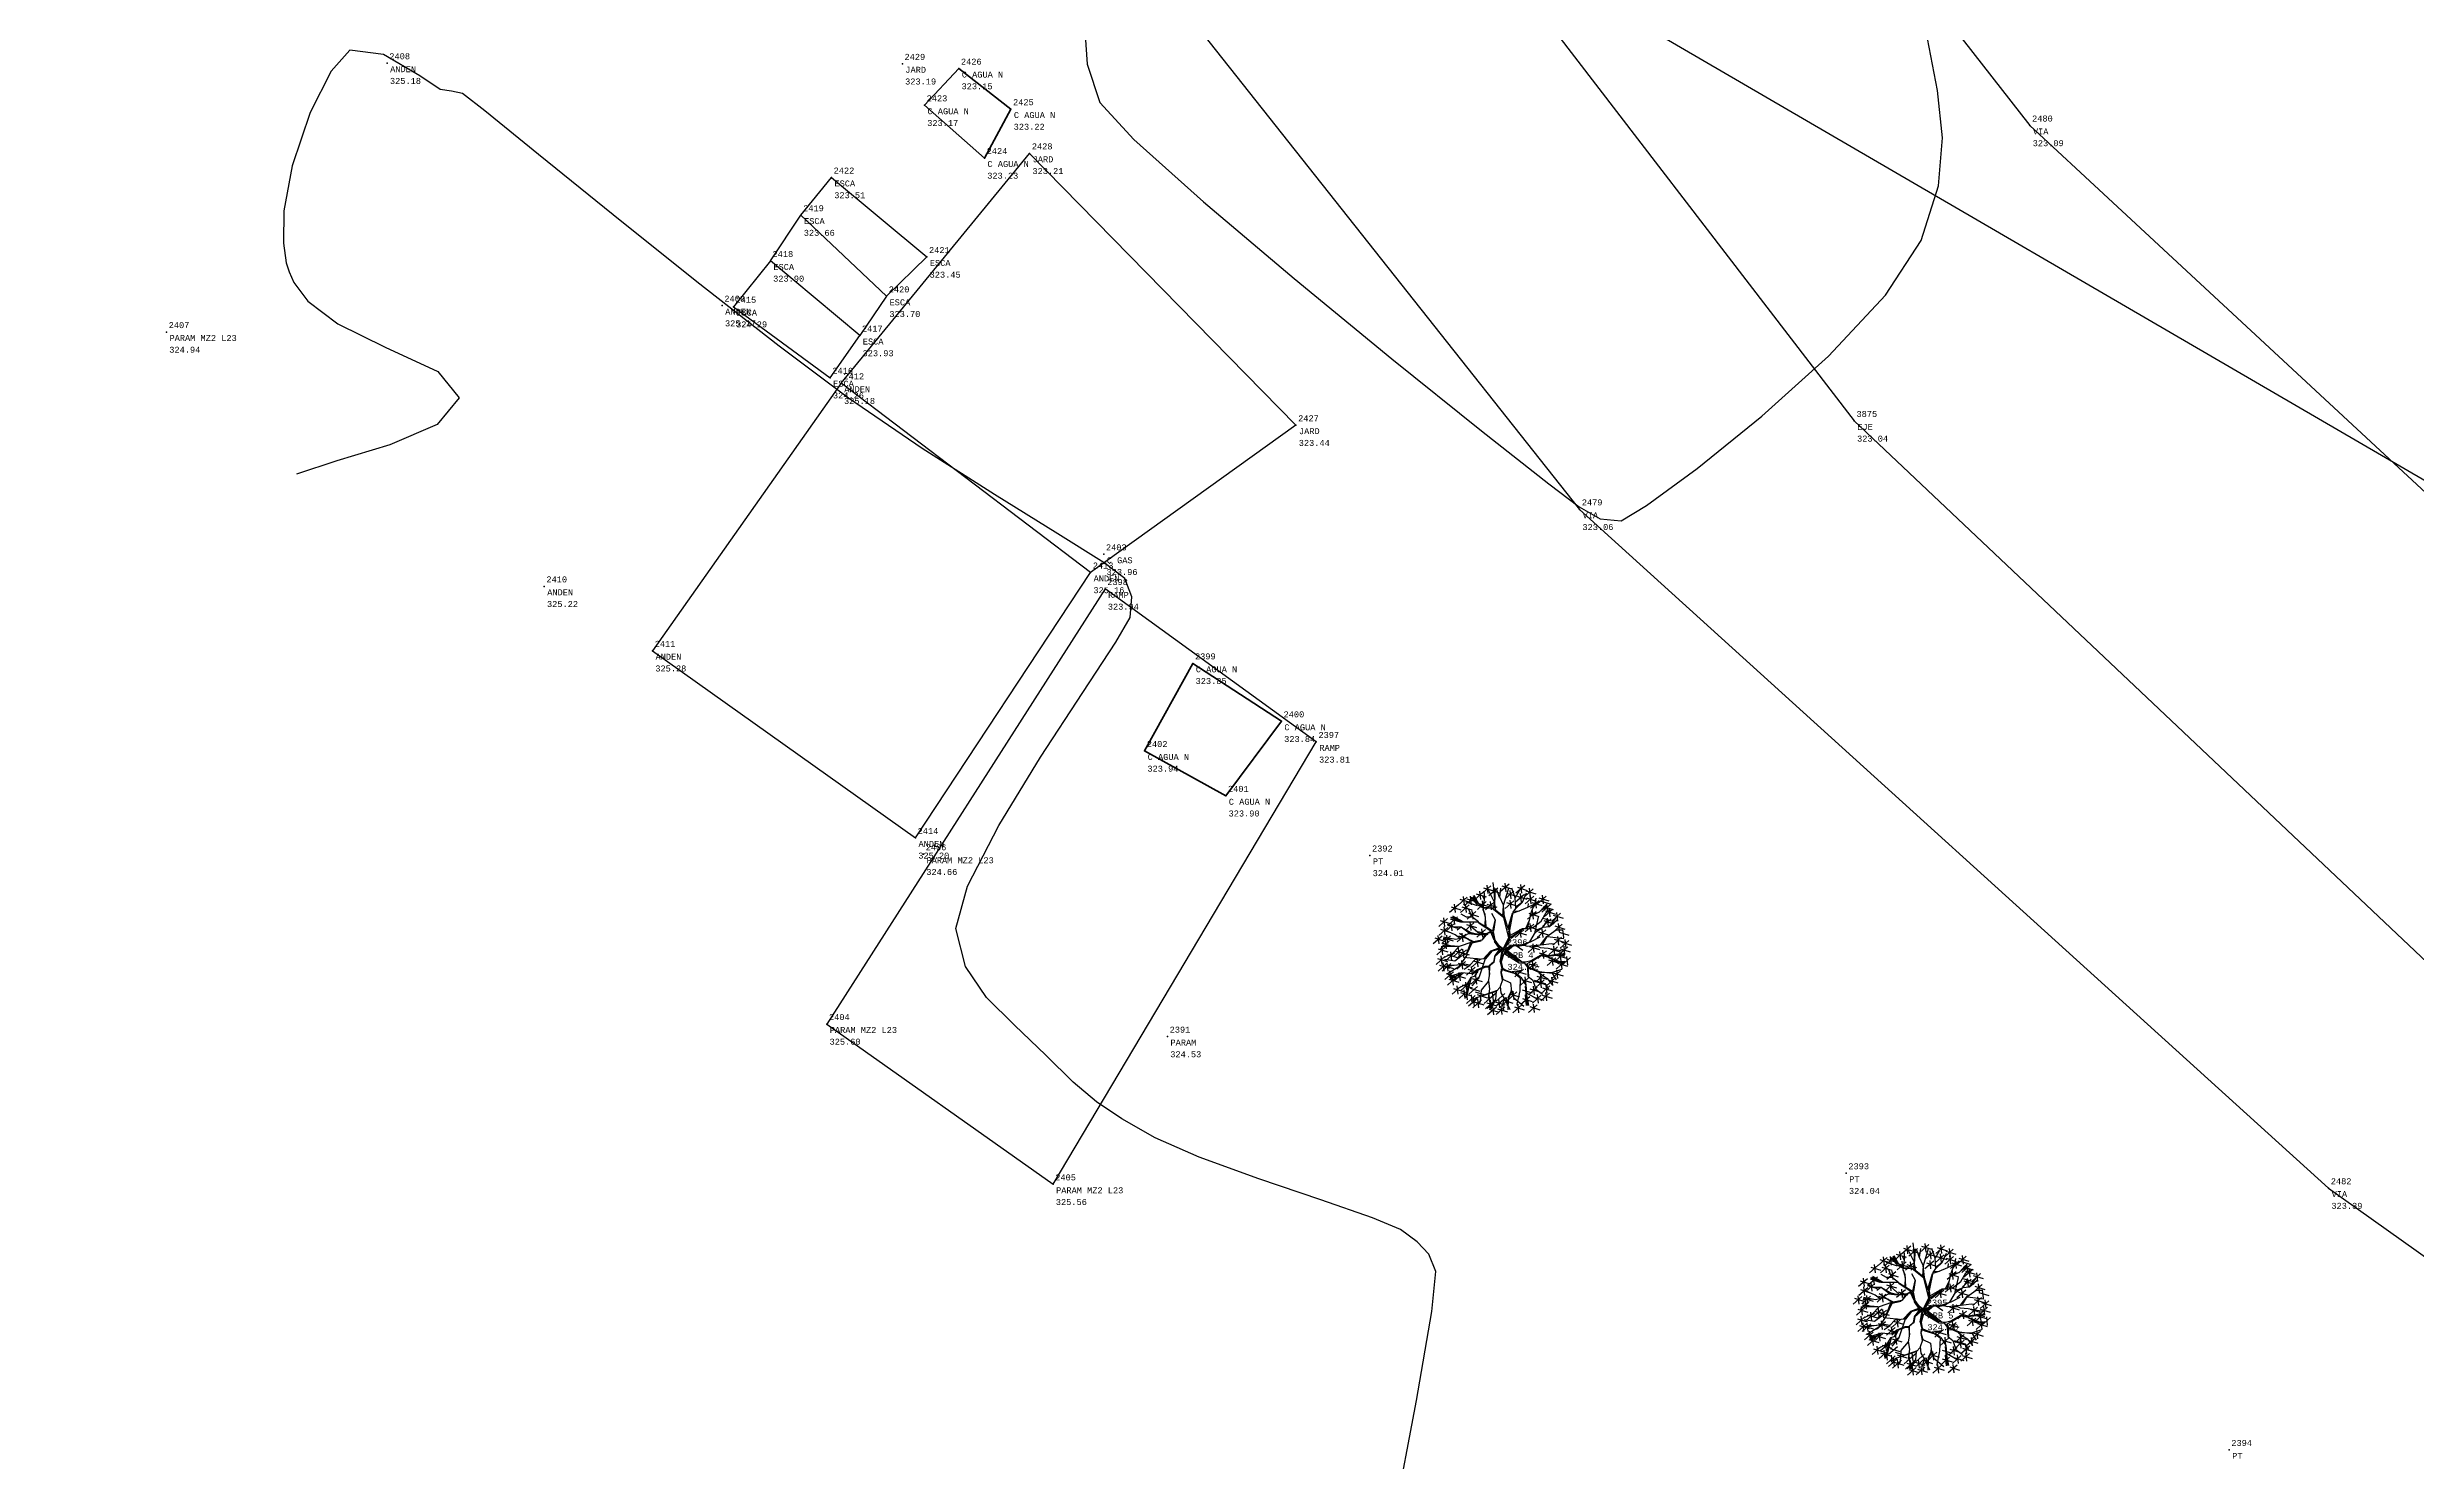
# Model space of a CAD drawing. Header units: metres. Extents: x 5050628 to 5051715, y 2427226 to 2427693.
# Drawn here: x 5051216.78 to 5051236.6, y 2427543.13 to 2427554.96 of the extents above; entities that cross this region are included whole.
import ezdxf
from ezdxf.enums import TextEntityAlignment as Align

# ---------------------------------------------------------------- set-up
doc = ezdxf.new("R2010")
doc.units = ezdxf.units.M
for name, color, linetype in [('1. Eje Vía', 7, 'Continuous'), ('Anden', 252, 'Continuous'), ('ARBOLES', 3, 'Continuous'), ('C-TOPO-MINR-N', 11, 'Continuous'), ('CVL_PUNTO', 2, 'Continuous'), ('CVL_PUNTO_COR', 2, 'Continuous'), ('CVL_PUNTO_NUM', 2, 'Continuous'), ('Escalera', 254, 'Continuous'), ('Jardinera', 102, 'Continuous'), ('Rampa', 253, 'Continuous'), ('Red Baja Tension', 30, 'Continuous'), ('Vía', 40, 'Continuous')]:
    doc.layers.add(name, color=color, linetype=linetype)
doc.layers.add('C. Agua Negras', color=35, linetype='Continuous', lineweight=40)
doc.styles.add('MONOTXT4', font='monotxt4.shx')

# ---------------------------------------------------------------- blocks, each defined once
blk = doc.blocks.new('ar-2')
at = {"layer": 'ARBOLES'}
for p, q in [((29.603, 112.491), (29.626, 112.29)), ((29.982, 112.455), (29.776, 112.272)), ((29.887, 112.473), (29.91, 112.272)), ((28.786, 111.965), (28.579, 111.782)), ((28.613, 111.92), (28.846, 111.848)), ((28.69, 111.982), (28.714, 111.782)), ((28.994, 112.147), (28.788, 111.964)), ((28.821, 112.102), (29.055, 112.03)), ((29.043, 111.964), (28.837, 111.781)), ((28.87, 111.919), (29.104, 111.847)), ((28.899, 112.164), (28.922, 111.964)), ((28.948, 111.981), (28.971, 111.781)), ((29.159, 112.15), (28.953, 111.966)), ((29.24, 111.943), (28.972, 112.031)), ((28.986, 112.105), (29.22, 112.033)), ((29.064, 112.167), (29.087, 111.966)), ((29.381, 112.272), (29.175, 112.089)), ((29.208, 112.227), (29.442, 112.155)), ((29.442, 112.04), (29.235, 111.857)), ((29.269, 111.995), (29.502, 111.923)), ((29.286, 112.289), (29.309, 112.089)), ((29.552, 112.413), (29.346, 112.23)), ((29.401, 112.088), (29.364, 112.162)), ((29.379, 112.368), (29.613, 112.296)), ((29.632, 112.027), (29.426, 111.844)), ((29.457, 112.43), (29.48, 112.23)), ((29.459, 111.982), (29.692, 111.91)), ((29.716, 112.36), (29.509, 112.177)), ((29.537, 112.044), (29.56, 111.844)), ((29.543, 112.315), (29.776, 112.243)), ((29.809, 112.411), (30.043, 112.339)), ((30.096, 112.061), (29.889, 111.878)), ((30.099, 112.288), (29.893, 112.105)), ((29.923, 112.016), (30.156, 111.944)), ((29.926, 112.243), (30.16, 112.171)), ((30, 112.078), (30.023, 111.878)), ((30.004, 112.305), (30.027, 112.105)), ((30.344, 112.212), (30.137, 112.029)), ((30.353, 112.423), (30.146, 112.24)), ((30.171, 112.168), (30.404, 112.095)), ((30.18, 112.379), (30.413, 112.306)), ((30.248, 112.23), (30.271, 112.029)), ((30.257, 112.441), (30.28, 112.24)), ((30.555, 112.339), (30.348, 112.155)), ((30.566, 112.171), (30.36, 111.988)), ((30.382, 112.294), (30.615, 112.222)), ((30.393, 112.127), (30.627, 112.054)), ((30.434, 111.919), (30.446, 112)), ((30.459, 112.356), (30.482, 112.155)), ((30.471, 112.189), (30.494, 111.988)), ((30.694, 112.066), (30.488, 111.883)), ((30.521, 112.021), (30.755, 111.949)), ((30.599, 112.083), (30.622, 111.883)), ((30.86, 112.173), (30.654, 111.99)), ((30.687, 112.129), (30.921, 112.056)), ((30.743, 112.051), (30.977, 111.979)), ((30.963, 111.971), (30.756, 111.788)), ((30.765, 112.191), (30.788, 111.99)), ((30.79, 111.926), (31.023, 111.854)), ((30.867, 111.988), (30.89, 111.788)), ((30.921, 111.882), (30.945, 111.682)), ((28.528, 111.641), (28.322, 111.457)), ((28.536, 111.431), (28.33, 111.248)), ((28.355, 111.596), (28.589, 111.524)), ((28.363, 111.387), (28.597, 111.315)), ((28.433, 111.658), (28.456, 111.457)), ((28.441, 111.449), (28.464, 111.248)), ((28.703, 111.533), (28.497, 111.35)), ((28.68, 111.44), (28.53, 111.502)), ((28.764, 111.682), (28.558, 111.499)), ((28.608, 111.55), (28.631, 111.35)), ((28.669, 111.7), (28.692, 111.499)), ((29.153, 111.542), (28.947, 111.359)), ((28.98, 111.498), (29.214, 111.426)), ((29.198, 111.809), (28.992, 111.626)), ((29.025, 111.764), (29.259, 111.692)), ((29.058, 111.56), (29.081, 111.359)), ((29.29, 111.272), (29.084, 111.452)), ((29.103, 111.827), (29.126, 111.626)), ((29.426, 111.381), (29.22, 111.198)), ((29.253, 111.336), (29.486, 111.264)), ((29.331, 111.398), (29.354, 111.198)), ((30.16, 111.33), (30.393, 111.258)), ((30.237, 111.392), (30.26, 111.192)), ((30.572, 111.509), (30.366, 111.326)), ((30.399, 111.465), (30.632, 111.392)), ((30.449, 111.764), (30.683, 111.692)), ((30.477, 111.527), (30.5, 111.326)), ((30.527, 111.827), (30.55, 111.626)), ((30.603, 111.328), (30.677, 111.671)), ((30.85, 111.375), (30.644, 111.192)), ((30.677, 111.33), (30.911, 111.258)), ((30.755, 111.392), (30.778, 111.192)), ((30.808, 111.591), (31.042, 111.519)), ((31.017, 111.865), (30.81, 111.682)), ((30.844, 111.82), (31.077, 111.748)), ((30.857, 111.782), (30.956, 111.857)), ((31.2, 111.764), (30.994, 111.581)), ((31.027, 111.72), (31.261, 111.648)), ((31.239, 111.509), (31.033, 111.326)), ((31.066, 111.465), (31.3, 111.392)), ((31.094, 111.372), (31.231, 111.378)), ((31.105, 111.782), (31.128, 111.581)), ((31.144, 111.527), (31.167, 111.326)), ((31.242, 111.382), (31.265, 111.182)), ((28.4, 111.227), (28.194, 111.044)), ((28.227, 111.182), (28.46, 111.11)), ((28.48, 110.97), (28.274, 110.787)), ((28.305, 111.244), (28.328, 111.044)), ((28.307, 110.925), (28.541, 110.853)), ((28.569, 111.108), (28.363, 110.925)), ((28.385, 110.987), (28.408, 110.787)), ((28.603, 111.231), (28.396, 111.048)), ((28.43, 111.186), (28.663, 111.114)), ((28.474, 111.126), (28.497, 110.925)), ((28.699, 110.836), (28.493, 110.653)), ((28.507, 111.248), (28.53, 111.048)), ((28.526, 110.791), (28.759, 110.719)), ((28.604, 110.853), (28.627, 110.653)), ((28.875, 110.925), (28.669, 110.742)), ((28.702, 110.88), (28.936, 110.808)), ((28.964, 111.276), (28.758, 111.092)), ((28.98, 110.902), (28.774, 110.719)), ((28.78, 110.942), (28.803, 110.742)), ((28.807, 110.857), (29.041, 110.785)), ((28.869, 111.293), (28.892, 111.092)), ((28.885, 110.919), (28.908, 110.719)), ((30.638, 111.025), (30.432, 110.841)), ((30.465, 110.98), (30.699, 110.908)), ((30.543, 111.042), (30.566, 110.841)), ((30.868, 110.88), (30.662, 110.697)), ((30.773, 110.897), (30.796, 110.697)), ((31.128, 110.97), (30.922, 110.787)), ((31.222, 111.198), (31.016, 111.015)), ((31.033, 110.987), (31.056, 110.787)), ((31.049, 111.153), (31.283, 111.081)), ((31.276, 110.82), (31.07, 110.637)), ((31.103, 110.776), (31.336, 110.704)), ((31.127, 111.215), (31.15, 111.015)), ((31.368, 110.97), (31.162, 110.787)), ((31.164, 111.32), (31.398, 111.248)), ((31.181, 110.838), (31.204, 110.637)), ((31.394, 111.125), (31.188, 110.942)), ((31.195, 110.925), (31.428, 110.853)), ((31.221, 111.081), (31.455, 111.009)), ((31.273, 110.987), (31.296, 110.787)), ((31.299, 111.143), (31.322, 110.942)), ((28.468, 110.742), (28.262, 110.559)), ((28.295, 110.697), (28.529, 110.625)), ((28.513, 110.584), (28.307, 110.401)), ((28.34, 110.539), (28.574, 110.467)), ((28.373, 110.759), (28.396, 110.559)), ((28.608, 110.578), (28.402, 110.395)), ((28.418, 110.601), (28.441, 110.401)), ((28.435, 110.533), (28.669, 110.461)), ((28.669, 110.386), (28.463, 110.203)), ((28.513, 110.595), (28.536, 110.395)), ((28.738, 110.254), (28.532, 110.071)), ((28.565, 110.21), (28.798, 110.138)), ((28.574, 110.403), (28.597, 110.203)), ((28.643, 110.272), (28.666, 110.071)), ((28.897, 110.351), (28.69, 110.168)), ((28.724, 110.306), (28.957, 110.234)), ((28.953, 110.629), (28.747, 110.446)), ((28.78, 110.585), (29.013, 110.513)), ((28.801, 110.368), (28.825, 110.168)), ((28.858, 110.647), (28.881, 110.446)), ((29.183, 110.491), (28.977, 110.308)), ((29.01, 110.446), (29.243, 110.374)), ((29.088, 110.508), (29.111, 110.308)), ((29.113, 110.228), (29.346, 110.156)), ((29.32, 110.686), (29.114, 110.503)), ((29.147, 110.641), (29.381, 110.569)), ((29.225, 110.703), (29.248, 110.503)), ((30.328, 110.446), (30.122, 110.263)), ((30.155, 110.402), (30.389, 110.329)), ((30.449, 110.246), (30.243, 110.063)), ((30.354, 110.263), (30.377, 110.063)), ((30.627, 110.614), (30.421, 110.43)), ((30.454, 110.569), (30.687, 110.497)), ((30.532, 110.631), (30.555, 110.43)), ((30.811, 110.324), (30.605, 110.14)), ((30.638, 110.279), (30.872, 110.207)), ((30.716, 110.341), (30.739, 110.14)), ((30.716, 110.208), (30.739, 110.008)), ((31.078, 110.24), (30.872, 110.057)), ((31.089, 110.713), (30.883, 110.53)), ((30.883, 110.226), (31.007, 110.065)), ((30.916, 110.668), (31.15, 110.596)), ((30.983, 110.257), (31.006, 110.057)), ((30.994, 110.73), (31.017, 110.53)), ((31.2, 110.407), (30.994, 110.224)), ((31.301, 110.632), (31.094, 110.449)), ((31.105, 110.425), (31.128, 110.224)), ((31.128, 110.587), (31.361, 110.515)), ((31.205, 110.649), (31.228, 110.449)), ((31.433, 110.725), (31.227, 110.542)), ((31.338, 110.742), (31.361, 110.542)), ((28.848, 110.035), (28.641, 109.852)), ((28.675, 109.99), (28.908, 109.918)), ((28.752, 110.053), (28.776, 109.852)), ((29.013, 109.94), (28.807, 109.757)), ((28.84, 109.895), (29.074, 109.823)), ((29.048, 110.123), (28.842, 109.94)), ((28.875, 110.078), (29.109, 110.006)), ((28.918, 109.957), (28.941, 109.757)), ((28.953, 110.14), (28.976, 109.94)), ((28.974, 109.92), (28.997, 109.72)), ((29.186, 109.821), (28.979, 109.638)), ((29.235, 109.753), (29.028, 109.57)), ((29.237, 110.04), (29.031, 109.856)), ((29.064, 109.995), (29.297, 109.923)), ((29.09, 109.838), (29.113, 109.638)), ((29.331, 109.718), (29.124, 109.535)), ((29.139, 109.77), (29.162, 109.57)), ((29.158, 109.673), (29.391, 109.601)), ((29.181, 109.913), (29.414, 109.841)), ((29.23, 109.845), (29.463, 109.773)), ((29.235, 109.735), (29.259, 109.535)), ((29.603, 109.817), (29.397, 109.634)), ((29.459, 109.65), (29.692, 109.578)), ((29.508, 109.835), (29.531, 109.634)), ((29.514, 109.523), (29.632, 109.679)), ((29.537, 109.712), (29.56, 109.512)), ((29.581, 109.897), (29.605, 109.696)), ((29.654, 109.673), (29.887, 109.601)), ((29.887, 109.874), (29.681, 109.691)), ((29.904, 109.773), (29.698, 109.59)), ((29.731, 109.735), (29.754, 109.535)), ((30.01, 109.763), (29.803, 109.579)), ((29.869, 109.753), (29.831, 109.61)), ((29.837, 109.718), (30.07, 109.646)), ((29.914, 109.78), (29.938, 109.579)), ((30.165, 109.907), (29.959, 109.724)), ((29.992, 109.862), (30.226, 109.79)), ((30.471, 109.796), (30.265, 109.613)), ((30.276, 110.201), (30.51, 110.129)), ((30.294, 109.956), (30.527, 109.884)), ((30.298, 109.751), (30.532, 109.679)), ((30.376, 109.813), (30.399, 109.613)), ((30.65, 110.024), (30.444, 109.841)), ((30.477, 109.979), (30.71, 109.907)), ((30.743, 109.829), (30.537, 109.646)), ((30.555, 110.041), (30.578, 109.841)), ((30.57, 109.784), (30.804, 109.712)), ((30.811, 110.191), (30.605, 110.008)), ((30.648, 109.846), (30.671, 109.646)), ((30.94, 109.879), (30.733, 109.696)), ((30.944, 110.051), (30.738, 109.868)), ((30.767, 109.835), (31, 109.763)), ((30.771, 110.006), (31.004, 109.934)), ((30.844, 109.897), (30.867, 109.696)), ((30.849, 110.068), (30.872, 109.868)), ((30.905, 110.195), (31.138, 110.123)), ((29.684, 109.547), (29.478, 109.364)), ((29.511, 109.502), (29.745, 109.43)), ((29.589, 109.564), (29.612, 109.364)), ((29.887, 109.556), (29.681, 109.373)), ((29.714, 109.512), (29.948, 109.44)), ((29.792, 109.574), (29.815, 109.373)), ((29.831, 109.61), (29.85, 109.479)), ((30.282, 109.601), (30.076, 109.418)), ((30.109, 109.556), (30.343, 109.484)), ((30.167, 109.616), (30.211, 109.523)), ((30.187, 109.618), (30.21, 109.418)), ((30.645, 109.605), (30.439, 109.422)), ((30.472, 109.561), (30.706, 109.489)), ((30.55, 109.623), (30.573, 109.422))]:
    blk.add_line(p, q, dxfattribs=at)
at = {"layer": 'ARBOLES', "color": 27}
for p, q in [((29.041, 111.839), (28.91, 111.982)), ((29.245, 111.956), (29.091, 112.149)), ((29.115, 112.149), (29.24, 111.988)), ((29.24, 111.988), (29.14, 112.174)), ((29.277, 111.969), (29.158, 112.187)), ((29.383, 111.888), (29.245, 111.956)), ((29.383, 111.9), (29.277, 111.969)), ((29.346, 112.057), (29.369, 111.857)), ((29.37, 111.844), (29.414, 112.149)), ((29.494, 111.894), (29.383, 111.9)), ((29.588, 111.876), (29.383, 111.888)), ((29.414, 112.149), (29.395, 112.287)), ((29.619, 111.888), (29.494, 111.894)), ((29.638, 112.025), (29.5, 112.311)), ((29.638, 112.218), (29.619, 112.342)), ((29.619, 111.888), (29.644, 112.043)), ((29.62, 112.377), (29.643, 112.177)), ((29.638, 112.342), (29.65, 112.224)), ((29.644, 112.043), (29.638, 112.218)), ((29.638, 111.906), (29.644, 111.863)), ((29.644, 111.993), (29.662, 112.348)), ((29.669, 111.832), (29.644, 111.993)), ((29.756, 112.137), (29.688, 112.342)), ((29.762, 112.143), (29.787, 112.361)), ((29.849, 111.956), (29.762, 112.143)), ((29.837, 111.701), (29.855, 111.95)), ((29.874, 111.677), (29.849, 111.956)), ((29.855, 111.956), (29.974, 112.361)), ((30.129, 112.131), (30.048, 112.355)), ((30.08, 111.794), (30.142, 111.882)), ((30.142, 111.882), (30.129, 112.131)), ((30.136, 112.137), (30.229, 112.305)), ((30.142, 111.919), (30.297, 112.038)), ((30.147, 111.882), (30.297, 112.031)), ((30.223, 111.82), (30.428, 111.913)), ((30.297, 112.031), (30.396, 112.249)), ((30.428, 111.913), (30.739, 112.056)), ((30.484, 111.714), (30.546, 111.888)), ((30.546, 111.888), (30.595, 111.956)), ((30.595, 111.956), (30.621, 112.125)), ((30.701, 111.8), (30.857, 111.963)), ((30.757, 111.863), (30.87, 111.943)), ((30.757, 111.85), (30.882, 111.919)), ((28.711, 111.253), (28.481, 111.359)), ((28.53, 111.488), (28.763, 111.416)), ((28.591, 111.638), (28.825, 111.565)), ((28.853, 111.558), (28.611, 111.664)), ((28.853, 111.564), (28.636, 111.67)), ((28.897, 111.564), (28.654, 111.695)), ((28.853, 111.44), (28.68, 111.44)), ((28.848, 111.434), (28.755, 111.366)), ((28.978, 111.677), (28.853, 111.744)), ((29.245, 111.558), (28.853, 111.558)), ((29.091, 111.303), (28.853, 111.44)), ((29.041, 111.297), (28.854, 111.434)), ((29.091, 111.677), (28.978, 111.677)), ((29.102, 111.683), (29.041, 111.839)), ((29.258, 111.564), (29.102, 111.683)), ((29.494, 111.409), (29.245, 111.558)), ((29.563, 111.334), (29.271, 111.534)), ((29.42, 111.733), (29.37, 111.844)), ((29.37, 111.844), (29.42, 111.683)), ((29.42, 111.683), (29.414, 111.471)), ((29.439, 111.458), (29.42, 111.733)), ((29.544, 111.334), (29.457, 111.285)), ((29.619, 111.328), (29.494, 111.409)), ((29.595, 111.266), (29.563, 111.334)), ((29.662, 111.601), (29.576, 111.757)), ((29.862, 111.657), (29.588, 111.876)), ((29.6, 111.352), (29.656, 111.595)), ((29.656, 111.129), (29.619, 111.328)), ((29.625, 111.346), (29.662, 111.601)), ((29.881, 111.664), (29.669, 111.832)), ((29.98, 111.197), (29.862, 111.657)), ((29.967, 111.378), (29.881, 111.664)), ((29.961, 111.421), (30.067, 111.77)), ((29.998, 111.352), (29.967, 111.378)), ((30.004, 111.179), (29.974, 111.346)), ((29.98, 111.384), (30.017, 111.534)), ((29.998, 111.365), (30.08, 111.794)), ((30.017, 111.179), (29.998, 111.352)), ((30.017, 111.246), (30.297, 111.409)), ((30.03, 111.209), (30.253, 111.359)), ((30.036, 111.179), (30.309, 111.396)), ((30.086, 111.776), (30.223, 111.82)), ((30.104, 111.813), (30.229, 111.826)), ((30.333, 111.375), (30.126, 111.192)), ((30.297, 111.409), (30.422, 111.421)), ((30.309, 111.396), (30.471, 111.409)), ((30.385, 111.421), (30.459, 111.59)), ((30.622, 111.809), (30.416, 111.626)), ((30.422, 111.421), (30.446, 111.502)), ((30.446, 111.502), (30.491, 111.701)), ((30.471, 111.409), (30.565, 111.446)), ((30.472, 111.091), (30.609, 111.322)), ((30.491, 111.701), (30.701, 111.8)), ((30.502, 111.739), (30.695, 111.794)), ((30.565, 111.446), (30.739, 111.577)), ((30.609, 111.322), (30.783, 111.434)), ((30.615, 111.366), (30.789, 111.44)), ((30.739, 111.577), (30.857, 111.782)), ((30.981, 111.635), (30.775, 111.452)), ((30.783, 111.648), (31.017, 111.576)), ((30.783, 111.434), (30.939, 111.453)), ((30.789, 111.434), (30.895, 111.621)), ((30.876, 111.216), (31.094, 111.372)), ((30.886, 111.653), (30.909, 111.452)), ((30.939, 111.453), (31.088, 111.652)), ((30.939, 111.453), (31.119, 111.614)), ((28.396, 111.064), (28.63, 110.991)), ((28.406, 110.992), (28.767, 110.98)), ((28.786, 110.98), (28.412, 111.011)), ((28.648, 110.817), (28.418, 110.705)), ((28.637, 111.16), (28.419, 111.135)), ((28.431, 111.16), (28.556, 111.166)), ((28.723, 111.148), (28.437, 111.198)), ((28.804, 110.979), (28.648, 110.817)), ((28.829, 111.166), (28.711, 111.253)), ((28.823, 111.166), (28.723, 111.148)), ((28.791, 111.231), (29.025, 111.159)), ((28.991, 110.793), (28.798, 110.5)), ((29.102, 111.085), (28.804, 110.979)), ((29.116, 111.085), (28.811, 111.284)), ((29.016, 111.278), (28.823, 111.166)), ((28.985, 110.805), (28.848, 110.743)), ((29.072, 111.067), (28.973, 110.799)), ((29.103, 111.06), (28.985, 110.805)), ((28.997, 111.173), (29.14, 111.098)), ((29.246, 111.253), (29.016, 111.278)), ((29.234, 111.272), (29.041, 111.297)), ((29.277, 111.259), (29.091, 111.303)), ((29.339, 111.129), (29.102, 111.085)), ((29.109, 111.067), (29.327, 111.116)), ((29.408, 111.26), (29.265, 111.26)), ((29.457, 111.285), (29.277, 111.259)), ((29.47, 111.285), (29.339, 111.129)), ((29.433, 111.278), (29.339, 111.129)), ((29.545, 110.868), (29.377, 110.693)), ((29.551, 110.861), (29.408, 110.693)), ((29.433, 110.693), (29.582, 110.868)), ((29.55, 111.309), (29.47, 111.285)), ((29.738, 110.942), (29.545, 110.868)), ((29.55, 111.309), (29.625, 111.135)), ((29.756, 110.917), (29.551, 110.861)), ((29.644, 111.11), (29.6, 111.322)), ((29.644, 110.774), (29.613, 110.612)), ((29.763, 110.923), (29.638, 111.098)), ((29.749, 110.967), (29.644, 111.11)), ((29.848, 110.918), (29.651, 110.743)), ((29.756, 110.992), (29.656, 111.129)), ((29.657, 110.768), (29.781, 110.936)), ((29.812, 110.923), (29.657, 110.768)), ((29.855, 110.917), (29.749, 110.967)), ((29.855, 110.917), (29.756, 110.992)), ((29.812, 110.874), (29.769, 110.625)), ((29.848, 110.918), (29.775, 110.612)), ((29.856, 110.812), (29.8, 110.618)), ((29.848, 110.918), (29.98, 111.197)), ((29.848, 110.918), (30.004, 111.179)), ((29.848, 110.918), (29.887, 110.811)), ((29.893, 110.954), (29.881, 110.917)), ((29.881, 110.917), (29.905, 110.817)), ((29.887, 110.811), (30.223, 110.599)), ((29.905, 110.817), (29.918, 110.917)), ((29.918, 110.992), (30.017, 111.16)), ((29.918, 110.936), (30.043, 111.017)), ((29.918, 110.917), (29.918, 110.992)), ((29.924, 110.911), (30.018, 110.986)), ((29.93, 110.898), (30.291, 110.618)), ((29.937, 110.805), (29.93, 110.867)), ((29.93, 110.867), (30.21, 110.655)), ((30.204, 110.631), (29.937, 110.805)), ((29.949, 110.886), (30.092, 111.005)), ((30.21, 110.655), (29.967, 110.811)), ((30.018, 110.986), (30.105, 111.017)), ((30.092, 111.005), (30.155, 111.005)), ((30.105, 111.017), (30.298, 111.017)), ((30.155, 111.005), (30.31, 110.892)), ((30.192, 110.986), (30.323, 111.011)), ((30.279, 111.017), (30.472, 111.091)), ((30.298, 111.017), (30.422, 110.992)), ((30.348, 111.017), (30.478, 111.091)), ((30.422, 110.992), (30.727, 111.017)), ((30.491, 111.091), (30.721, 111.21)), ((30.502, 110.649), (30.739, 110.787)), ((30.528, 110.992), (30.659, 110.986)), ((30.534, 110.643), (30.733, 110.768)), ((30.628, 111.005), (30.721, 110.955)), ((30.695, 110.835), (30.928, 110.763)), ((30.721, 110.955), (30.908, 110.942)), ((30.727, 111.017), (30.876, 111.216)), ((30.733, 110.768), (30.9, 110.737)), ((30.739, 110.787), (30.882, 110.755)), ((30.746, 111.023), (30.976, 111.048)), ((30.777, 111.036), (30.889, 111.229)), ((30.882, 110.755), (31.199, 110.787)), ((30.889, 111.216), (31.275, 111.173)), ((30.908, 110.942), (31.293, 110.874)), ((31.181, 110.811), (30.919, 110.761)), ((30.955, 110.925), (31.189, 110.853)), ((30.976, 111.048), (31.063, 111.042)), ((31.298, 110.798), (31.181, 110.811)), ((31.199, 110.787), (31.293, 110.755)), ((31.298, 110.78), (31.224, 110.792)), ((28.699, 110.637), (28.456, 110.675)), ((28.568, 110.525), (28.462, 110.5)), ((28.63, 110.525), (28.475, 110.482)), ((28.496, 110.341), (28.729, 110.269)), ((28.798, 110.5), (28.531, 110.339)), ((28.755, 110.538), (28.537, 110.532)), ((28.86, 110.357), (28.58, 110.27)), ((28.705, 110.282), (28.58, 110.257)), ((28.599, 110.233), (28.705, 110.282)), ((28.612, 110.208), (28.842, 110.345)), ((28.923, 110.563), (28.63, 110.525)), ((28.848, 110.743), (28.699, 110.637)), ((29.109, 110.339), (28.86, 110.357)), ((29.284, 110.681), (28.916, 110.724)), ((29.06, 110.538), (28.923, 110.563)), ((29.066, 110.532), (28.923, 110.438)), ((29.091, 110.245), (28.973, 109.766)), ((29.078, 110.251), (28.991, 110.096)), ((29.178, 110.669), (29.06, 110.538)), ((29.184, 110.282), (29.078, 110.251)), ((29.286, 110.273), (29.08, 110.09)), ((29.271, 110.245), (29.103, 110.052)), ((29.228, 110.432), (29.109, 110.339)), ((29.122, 110.332), (29.228, 110.407)), ((29.228, 110.407), (29.165, 110.282)), ((29.408, 110.693), (29.178, 110.669)), ((29.253, 110.426), (29.184, 110.282)), ((29.191, 110.29), (29.214, 110.09)), ((29.414, 110.507), (29.228, 110.432)), ((29.427, 110.494), (29.253, 110.426)), ((29.421, 110.687), (29.271, 110.245)), ((29.514, 110.519), (29.414, 110.507)), ((29.501, 110.482), (29.427, 110.494)), ((29.52, 110.332), (29.489, 110.152)), ((29.501, 110.519), (29.52, 110.332)), ((29.613, 110.612), (29.514, 110.525)), ((29.582, 110.575), (29.514, 110.519)), ((29.52, 110.307), (29.526, 110.513)), ((29.626, 110.6), (29.582, 110.575)), ((29.651, 110.743), (29.626, 110.6)), ((29.775, 110.612), (29.812, 110.457)), ((29.8, 110.45), (29.787, 110.357)), ((29.787, 110.357), (29.819, 110.183)), ((29.819, 110.432), (29.794, 110.364)), ((29.794, 110.364), (29.837, 110.208)), ((29.8, 110.618), (29.825, 110.469)), ((29.812, 110.457), (29.887, 110.413)), ((29.825, 110.469), (29.912, 110.426)), ((29.837, 110.208), (30.018, 110.12)), ((29.887, 110.413), (30.124, 110.345)), ((29.912, 110.426), (30.092, 110.37)), ((30.285, 110.413), (30.055, 110.382)), ((30.124, 110.37), (30.254, 110.264)), ((30.124, 110.345), (30.248, 110.245)), ((30.13, 110.37), (30.285, 110.413)), ((30.291, 110.618), (30.204, 110.631)), ((30.223, 110.599), (30.341, 110.593)), ((30.248, 110.245), (30.235, 109.934)), ((30.26, 110.257), (30.379, 110.071)), ((30.309, 110.618), (30.372, 110.618)), ((30.341, 110.593), (30.422, 110.493)), ((30.372, 110.618), (30.502, 110.649)), ((30.403, 110.581), (30.446, 110.493)), ((30.409, 110.581), (30.534, 110.643)), ((30.416, 110.488), (30.428, 110.282)), ((30.422, 110.493), (30.701, 110.369)), ((30.428, 110.282), (30.546, 110.189)), ((30.453, 110.282), (30.435, 110.482)), ((30.446, 110.493), (30.695, 110.388)), ((30.683, 110.364), (30.883, 110.226)), ((30.695, 110.388), (31, 110.35)), ((30.701, 110.369), (31.019, 110.376)), ((30.9, 110.737), (31.156, 110.631)), ((31.138, 110.612), (30.907, 110.724)), ((31, 110.35), (31.099, 110.195)), ((31.019, 110.376), (31.231, 110.443)), ((31.027, 110.363), (31.261, 110.29)), ((31.249, 110.581), (31.138, 110.612)), ((31.261, 110.599), (31.144, 110.625)), ((31.156, 110.631), (31.274, 110.625)), ((28.991, 110.096), (28.755, 109.984)), ((29.035, 110.158), (28.96, 109.791)), ((29.215, 109.772), (29.085, 109.691)), ((29.676, 109.915), (29.215, 109.772)), ((29.246, 109.784), (29.713, 109.952)), ((29.302, 109.679), (29.259, 109.616)), ((29.321, 109.952), (29.302, 109.679)), ((29.489, 110.152), (29.321, 109.952)), ((29.632, 109.695), (29.426, 109.512)), ((29.677, 109.879), (29.47, 109.696)), ((29.663, 109.729), (29.47, 109.517)), ((29.52, 109.984), (29.489, 109.753)), ((29.495, 110.164), (29.52, 109.984)), ((29.663, 109.722), (29.539, 109.511)), ((29.682, 109.915), (29.663, 109.729)), ((29.781, 110.027), (29.682, 109.915)), ((29.831, 110.195), (29.775, 110.04)), ((29.775, 110.04), (29.787, 109.884)), ((29.787, 109.884), (29.869, 109.753)), ((29.875, 109.753), (29.999, 109.492)), ((30.024, 109.909), (29.955, 109.76)), ((29.962, 109.747), (29.955, 109.486)), ((30.043, 109.915), (29.962, 109.747)), ((30.018, 110.12), (30.043, 109.915)), ((30.03, 109.965), (30.024, 109.909)), ((30.043, 109.915), (30.099, 109.772)), ((30.07, 109.924), (30.093, 109.724)), ((30.099, 109.772), (30.335, 109.573)), ((30.235, 109.934), (30.167, 109.616)), ((30.366, 110.046), (30.379, 109.853)), ((30.397, 109.585), (30.372, 109.841)), ((30.379, 110.071), (30.397, 109.884)), ((30.379, 109.853), (30.422, 109.592)), ((30.391, 109.884), (30.441, 109.592)), ((30.397, 109.884), (30.652, 109.735)), ((30.546, 110.189), (30.615, 109.971)), ((30.565, 110.171), (30.814, 110.102)), ((30.578, 110.189), (30.827, 110.108)), ((30.615, 109.971), (30.771, 109.853)), ((30.638, 110.146), (30.872, 110.074)), ((30.827, 110.108), (30.914, 109.977))]:
    blk.add_line(p, q, dxfattribs=at)

msp = doc.modelspace()

# ---------------------------------------------------------------- linework, layer by layer
at = {"layer": '1. Eje Vía', "elevation": 280.286, "flags": 128}
msp.add_lwpolyline([(5051134.96, 2427542.765), (5051136.762, 2427550.747), (5051140.146, 2427557.639), (5051145.715, 2427563.414), (5051152.129, 2427568.918), (5051158.878, 2427573.977), (5051164.148, 2427577.812), (5051170.819, 2427581.928), (5051177.257, 2427585.087), (5051183.701, 2427585.878), (5051190.33, 2427585.765), (5051196.888, 2427583.281), (5051203.2, 2427580.039), (5051209.101, 2427576.436), (5051214.374, 2427572.29), (5051219.438, 2427567.447), (5051223.217, 2427562.623), (5051227.421, 2427557.665), (5051231.897, 2427551.837), (5051237.2, 2427546.823), (5051244.163, 2427543.332), (5051251.264, 2427540.992)], dxfattribs=at)
at = {"layer": 'Anden', "elevation": 325.645, "flags": 128}
msp.add_lwpolyline([(5051223.422, 2427552.152), (5051221.843, 2427549.914), (5051224.043, 2427548.349), (5051225.508, 2427550.569), (5051223.422, 2427552.152)], dxfattribs=at)
at = {"layer": 'C-TOPO-MINR-N', "color": 32, "linetype": 'Continuous', "lineweight": -3}
for points in [[(5051225.458, 2427555.145, 323.966), (5051225.48, 2427554.82, 323.966), (5051225.584, 2427554.5, 323.966), (5051225.869, 2427554.191, 323.966), (5051226.451, 2427553.669, 323.966), (5051227.211, 2427553.027, 323.966), (5051228.027, 2427552.357, 323.966), (5051228.777, 2427551.754, 323.966), (5051229.34, 2427551.311, 323.966), (5051229.595, 2427551.119, 323.966), (5051229.772, 2427551.019, 323.966), (5051229.947, 2427551.001, 323.966), (5051230.157, 2427551.128, 323.966), (5051230.582, 2427551.439, 323.966), (5051231.123, 2427551.876, 323.966), (5051231.682, 2427552.379, 323.966), (5051232.159, 2427552.889, 323.966), (5051232.456, 2427553.347, 323.966), (5051232.6, 2427553.802, 323.966), (5051232.635, 2427554.205, 323.966), (5051232.593, 2427554.601, 323.966), (5051232.508, 2427555.036, 323.966)], [(5051228.047, 2427542.656, 325.966), (5051228.235, 2427543.644, 325.966), (5051228.362, 2427544.388, 325.966), (5051228.397, 2427544.723, 325.966), (5051228.337, 2427544.867, 325.966), (5051228.239, 2427544.971, 325.966), (5051228.099, 2427545.072, 325.966), (5051227.866, 2427545.172, 325.966), (5051227.435, 2427545.321, 325.966), (5051226.914, 2427545.497, 325.966), (5051226.416, 2427545.677, 325.966), (5051226.048, 2427545.839, 325.966), (5051225.768, 2427545.999, 325.966), (5051225.557, 2427546.141, 325.966), (5051225.363, 2427546.305, 325.966), (5051225.134, 2427546.531, 325.966), (5051224.872, 2427546.781, 325.966), (5051224.636, 2427547.014, 325.966), (5051224.46, 2427547.272, 325.966), (5051224.38, 2427547.592, 325.966), (5051224.478, 2427547.945, 325.966), (5051224.741, 2427548.453, 325.966), (5051225.09, 2427549.024, 325.966), (5051225.443, 2427549.566, 325.966), (5051225.72, 2427549.987, 325.966), (5051225.838, 2427550.193, 325.966), (5051225.852, 2427550.365, 325.966), (5051225.793, 2427550.52, 325.966), (5051225.62, 2427550.651, 325.966), (5051225.235, 2427550.893, 325.966), (5051224.705, 2427551.22, 325.966), (5051224.098, 2427551.606, 325.966), (5051223.483, 2427552.026, 325.966), (5051222.902, 2427552.461, 325.966), (5051222.214, 2427553, 325.966), (5051221.513, 2427553.562, 325.966), (5051220.89, 2427554.065, 325.966), (5051220.44, 2427554.431, 325.966), (5051220.254, 2427554.577, 325.966), (5051220.161, 2427554.594, 325.966), (5051220.065, 2427554.608, 325.966), (5051219.897, 2427554.722, 325.966), (5051219.592, 2427554.901, 325.966), (5051219.311, 2427554.937, 325.966), (5051219.155, 2427554.763, 325.966), (5051218.978, 2427554.416, 325.966), (5051218.827, 2427553.971, 325.966), (5051218.759, 2427553.593, 325.966), (5051218.755, 2427553.323, 325.966), (5051218.779, 2427553.159, 325.966), (5051218.802, 2427553.083, 325.966), (5051218.841, 2427552.994, 325.966), (5051218.959, 2427552.839, 325.966), (5051219.209, 2427552.649, 325.966), (5051219.606, 2427552.453, 325.966), (5051220.048, 2427552.251, 325.966), (5051220.226, 2427552.029, 325.966), (5051220.042, 2427551.806, 325.966), (5051219.646, 2427551.636, 325.966), (5051219.201, 2427551.502, 325.966), (5051218.865, 2427551.391, 325.966)]]:
    msp.add_polyline3d(points, dxfattribs=at)
at = {"layer": 'C. Agua Negras', "flags": 128}
for points, elevation in [([(5051224.405, 2427554.784), (5051224.118, 2427554.477), (5051224.62, 2427554.036), (5051224.841, 2427554.445), (5051224.405, 2427554.784)], 323.614), ([(5051226.363, 2427549.809), (5051227.104, 2427549.324), (5051226.639, 2427548.701), (5051225.96, 2427549.076), (5051226.363, 2427549.809)], 324.314)]:
    msp.add_lwpolyline(points, dxfattribs=dict(at, elevation=elevation))
at = {"layer": 'CVL_PUNTO', "color": 4}
for p in [(5051219.623, 2427554.829, 325.648), (5051219.623, 2427554.829, 325.648), (5051223.933, 2427554.824, 323.661), (5051223.933, 2427554.824, 323.661), (5051224.405, 2427554.784, 323.614), (5051224.405, 2427554.784, 323.614), (5051224.118, 2427554.477, 323.64), (5051224.118, 2427554.477, 323.64), (5051224.841, 2427554.445, 323.691), (5051224.841, 2427554.445, 323.691), (5051233.366, 2427554.308, 323.557), (5051233.366, 2427554.308, 323.557), (5051224.62, 2427554.036, 323.697), (5051224.62, 2427554.036, 323.697), (5051224.998, 2427554.075, 323.679), (5051224.998, 2427554.075, 323.679), (5051223.34, 2427553.873, 323.978), (5051223.34, 2427553.873, 323.978), (5051223.085, 2427553.558, 324.123), (5051223.085, 2427553.558, 324.123), (5051222.829, 2427553.175, 324.37), (5051222.829, 2427553.175, 324.37), (5051224.138, 2427553.208, 323.921), (5051224.138, 2427553.208, 323.921), (5051223.801, 2427552.879, 324.168), (5051223.801, 2427552.879, 324.168), (5051222.426, 2427552.801, 325.638), (5051222.426, 2427552.801, 325.638), (5051222.519, 2427552.792, 324.757), (5051222.519, 2427552.792, 324.757), (5051217.777, 2427552.58, 325.406), (5051217.777, 2427552.58, 325.406), (5051223.577, 2427552.551, 324.4), (5051223.577, 2427552.551, 324.4), (5051223.329, 2427552.198, 324.731), (5051223.329, 2427552.198, 324.731), (5051223.422, 2427552.152, 325.645), (5051223.422, 2427552.152, 325.645), (5051231.897, 2427551.837, 323.504), (5051231.897, 2427551.837, 323.504), (5051227.226, 2427551.801, 323.911), (5051227.226, 2427551.801, 323.911), (5051229.599, 2427551.097, 323.524), (5051229.599, 2427551.097, 323.524), (5051225.618, 2427550.721, 324.428), (5051225.618, 2427550.721, 324.428), (5051220.937, 2427550.453, 325.685), (5051220.937, 2427550.453, 325.685), (5051225.508, 2427550.569, 325.627), (5051225.508, 2427550.569, 325.627), (5051225.629, 2427550.431, 324.405), (5051225.629, 2427550.431, 324.405), (5051221.843, 2427549.914, 325.746), (5051221.843, 2427549.914, 325.746), (5051226.363, 2427549.809, 324.314), (5051226.363, 2427549.809, 324.314), (5051227.104, 2427549.324, 324.303), (5051227.104, 2427549.324, 324.303), (5051225.96, 2427549.076, 324.403), (5051225.96, 2427549.076, 324.403), (5051227.396, 2427549.152, 324.272), (5051227.396, 2427549.152, 324.272), (5051226.639, 2427548.701, 324.371), (5051226.639, 2427548.701, 324.371), (5051224.043, 2427548.349, 325.67), (5051224.043, 2427548.349, 325.67), (5051224.11, 2427548.212, 325.125), (5051224.11, 2427548.212, 325.125), (5051227.844, 2427548.202, 324.472), (5051227.844, 2427548.202, 324.472), (5051228.972, 2427547.418, 324.491), (5051228.972, 2427547.418, 324.491), (5051223.301, 2427546.792, 326.071), (5051223.301, 2427546.792, 326.071), (5051226.151, 2427546.687, 324.996), (5051226.151, 2427546.687, 324.996), (5051231.829, 2427545.544, 324.502), (5051231.829, 2427545.544, 324.502), (5051225.194, 2427545.451, 326.029), (5051225.194, 2427545.451, 326.029), (5051235.865, 2427545.419, 323.855), (5051235.865, 2427545.419, 323.855), (5051232.485, 2427544.404, 324.571), (5051232.485, 2427544.404, 324.571), (5051235.033, 2427543.23, 324.47), (5051235.033, 2427543.23, 324.47)]:
    msp.add_point(p, dxfattribs=at)
at = {"layer": 'Escalera', "flags": 128}
for points, elevation in [([(5051223.085, 2427553.558), (5051223.34, 2427553.873), (5051224.138, 2427553.208), (5051223.801, 2427552.879), (5051223.085, 2427553.558)], 324.123), ([(5051222.829, 2427553.175), (5051223.085, 2427553.558), (5051223.801, 2427552.879), (5051223.577, 2427552.551), (5051222.829, 2427553.175)], 324.37), ([(5051222.519, 2427552.792), (5051223.329, 2427552.198), (5051223.577, 2427552.551), (5051222.829, 2427553.175), (5051222.519, 2427552.792)], 324.757)]:
    msp.add_lwpolyline(points, dxfattribs=dict(at, elevation=elevation))
at = {"layer": 'Jardinera', "elevation": 325.645, "flags": 128}
msp.add_lwpolyline([(5051223.422, 2427552.152), (5051224.998, 2427554.075), (5051227.226, 2427551.801), (5051225.508, 2427550.569), (5051223.422, 2427552.152)], dxfattribs=at)
at = {"layer": 'Rampa', "elevation": 324.272, "flags": 128}
msp.add_lwpolyline([(5051227.396, 2427549.152), (5051225.629, 2427550.431), (5051223.301, 2427546.792), (5051225.194, 2427545.451), (5051227.396, 2427549.152)], dxfattribs=at)
at = {"layer": 'Red Baja Tension', "elevation": 323.355, "flags": 128}
msp.add_lwpolyline([(5051214.525, 2427564.231), (5051241.659, 2427548.434), (5051301.685, 2427534.931), (5051357.163, 2427520.468), (5051376.182, 2427506.523), (5051401.262, 2427536.202), (5051398.111, 2427603.967), (5051428.819, 2427622.067), (5051444.74, 2427634.543), (5051467.573, 2427655.58)], dxfattribs=at)
at = {"layer": 'Vía'}
for points in [[(5051168.344, 2427607.124, 319.716), (5051170.337, 2427601.384, 319.719), (5051173.808, 2427595.742, 319.818), (5051178.107, 2427591.993, 319.961), (5051183.737, 2427589.04, 320.414), (5051187.703, 2427588.881, 320.8), (5051194.955, 2427586.931, 321.371), (5051201.858, 2427583.986, 321.754), (5051207.998, 2427580.423, 322.098), (5051214.036, 2427575.581, 322.429), (5051218.771, 2427571.796, 322.65), (5051224.45, 2427565.263, 322.978), (5051229.055, 2427559.831, 323.359), (5051233.366, 2427554.308, 323.557), (5051239.032, 2427549.051, 323.809), (5051244.712, 2427545.306, 324.125), (5051252.529, 2427543.179, 324.46)], [(5051136.782, 2427538.62, 315.539), (5051137.127, 2427545.381, 315.984), (5051138.605, 2427551.061, 316.387), (5051140.806, 2427554.958, 316.548), (5051145.612, 2427560.973, 317.013), (5051153.448, 2427567.795, 317.661), (5051160.064, 2427572.822, 318.114), (5051167.526, 2427576.881, 318.873), (5051173.411, 2427580.047, 319.434), (5051177.638, 2427581.979, 319.766), (5051183.229, 2427582.744, 320.301), (5051186.639, 2427581.737, 320.511), (5051193.474, 2427581.807, 321.23), (5051199.756, 2427579.224, 321.713), (5051205.462, 2427575.307, 321.94), (5051211.113, 2427571.691, 322.274), (5051215.336, 2427567.899, 322.462), (5051220.623, 2427561.916, 322.789), (5051225.064, 2427556.822, 323.16), (5051229.599, 2427551.097, 323.524), (5051235.865, 2427545.419, 323.855), (5051242.377, 2427540.787, 324.142)]]:
    msp.add_polyline3d(points, dxfattribs=at)

# ---------------------------------------------------------------- block references
at = {"layer": 'ARBOLES', "lineweight": 0, "xscale": 0.3543167345633265, "yscale": 0.3543167345633265, "zscale": 0.3543167345633265}
for p in [(5051218.385, 2427508.118, 324.491), (5051221.898, 2427505.104, 324.571)]:
    msp.add_blockref('ar-2', p, dxfattribs=at)

# ---------------------------------------------------------------- texts
at = {"layer": 'CVL_PUNTO_COR', "color": 4, "style": 'MONOTXT4'}
for s, p in [('325.18', (5051219.646, 2427554.706, 325.648)), ('323.19', (5051223.956, 2427554.701, 323.661)), ('323.15', (5051224.428, 2427554.661, 323.614)), ('323.17', (5051224.141, 2427554.354, 323.64)), ('323.22', (5051224.864, 2427554.322, 323.691)), ('323.09', (5051233.389, 2427554.185, 323.557)), ('323.23', (5051224.643, 2427553.913, 323.697)), ('323.21', (5051225.021, 2427553.952, 323.679)), ('323.51', (5051223.363, 2427553.75, 323.978)), ('323.66', (5051223.108, 2427553.435, 324.123)), ('323.90', (5051222.852, 2427553.052, 324.37)), ('323.45', (5051224.161, 2427553.085, 323.921)), ('325.17', (5051222.449, 2427552.678, 325.638)), ('324.29', (5051222.542, 2427552.669, 324.757)), ('323.70', (5051223.824, 2427552.756, 324.168)), ('324.94', (5051217.8, 2427552.457, 325.406)), ('323.93', (5051223.6, 2427552.428, 324.4)), ('324.26', (5051223.352, 2427552.075, 324.731)), ('325.18', (5051223.445, 2427552.029, 325.645)), ('323.44', (5051227.249, 2427551.678, 323.911)), ('323.04', (5051231.92, 2427551.714, 323.504)), ('323.06', (5051229.622, 2427550.974, 323.524)), ('323.96', (5051225.641, 2427550.598, 324.428)), ('325.22', (5051220.96, 2427550.33, 325.685)), ('325.16', (5051225.531, 2427550.446, 325.627)), ('323.94', (5051225.652, 2427550.308, 324.405)), ('325.28', (5051221.866, 2427549.791, 325.746)), ('323.85', (5051226.386, 2427549.686, 324.314)), ('323.84', (5051227.127, 2427549.201, 324.303)), ('323.94', (5051225.983, 2427548.953, 324.403)), ('323.81', (5051227.419, 2427549.029, 324.272)), ('323.90', (5051226.662, 2427548.578, 324.371)), ('325.20', (5051224.066, 2427548.226, 325.67)), ('324.66', (5051224.133, 2427548.089, 325.125)), ('324.01', (5051227.867, 2427548.079, 324.472)), ('324.02', (5051228.995, 2427547.295, 324.491)), ('325.60', (5051223.324, 2427546.669, 326.071)), ('324.53', (5051226.174, 2427546.564, 324.996)), ('325.56', (5051225.217, 2427545.328, 326.029)), ('324.04', (5051231.852, 2427545.421, 324.502)), ('323.39', (5051235.888, 2427545.296, 323.855)), ('324.10', (5051232.508, 2427544.281, 324.571))]:
    msp.add_text(s, height=0.05, dxfattribs=at).set_placement(p, align=Align.TOP_LEFT)
at = {"layer": 'CVL_PUNTO_NUM', "color": 4, "style": 'MONOTXT4'}
for s, p in [('2408', (5051219.641, 2427554.847, 325.648)), ('2429', (5051223.951, 2427554.842, 323.661)), ('2426', (5051224.423, 2427554.802, 323.614)), ('2423', (5051224.136, 2427554.495, 323.64)), ('2425', (5051224.859, 2427554.463, 323.691)), ('2480', (5051233.384, 2427554.326, 323.557)), ('2424', (5051224.638, 2427554.054, 323.697)), ('2428', (5051225.016, 2427554.093, 323.679)), ('2422', (5051223.358, 2427553.891, 323.978)), ('2419', (5051223.103, 2427553.576, 324.123)), ('2418', (5051222.847, 2427553.193, 324.37)), ('2421', (5051224.156, 2427553.226, 323.921)), ('2409', (5051222.444, 2427552.819, 325.638)), ('2415', (5051222.537, 2427552.81, 324.757)), ('2420', (5051223.819, 2427552.897, 324.168)), ('2407', (5051217.795, 2427552.598, 325.406)), ('2417', (5051223.595, 2427552.569, 324.4)), ('2416', (5051223.347, 2427552.216, 324.731)), ('2412', (5051223.44, 2427552.17, 325.645)), ('2427', (5051227.244, 2427551.819, 323.911)), ('3875', (5051231.915, 2427551.855, 323.504)), ('2479', (5051229.617, 2427551.115, 323.524)), ('2413', (5051225.526, 2427550.587, 325.627)), ('2403', (5051225.636, 2427550.739, 324.428)), ('2410', (5051220.955, 2427550.471, 325.685)), ('2398', (5051225.647, 2427550.449, 324.405)), ('2411', (5051221.861, 2427549.932, 325.746)), ('2399', (5051226.381, 2427549.827, 324.314)), ('2400', (5051227.122, 2427549.342, 324.303)), ('2402', (5051225.978, 2427549.094, 324.403)), ('2397', (5051227.414, 2427549.17, 324.272)), ('2401', (5051226.657, 2427548.719, 324.371)), ('2414', (5051224.061, 2427548.367, 325.67)), ('2406', (5051224.128, 2427548.23, 325.125)), ('2392', (5051227.862, 2427548.22, 324.472)), ('2396', (5051228.99, 2427547.436, 324.491)), ('2404', (5051223.319, 2427546.81, 326.071)), ('2391', (5051226.169, 2427546.705, 324.996)), ('2405', (5051225.212, 2427545.469, 326.029)), ('2393', (5051231.847, 2427545.562, 324.502)), ('2482', (5051235.883, 2427545.437, 323.855)), ('2395', (5051232.503, 2427544.422, 324.571)), ('2394', (5051235.051, 2427543.248, 324.47))]:
    msp.add_text(s, height=0.05, dxfattribs=at).set_placement(p, align=Align.BOTTOM_LEFT)
for s, p in [('ANDEN', (5051219.648, 2427554.804, 325.648)), ('JARD', (5051223.958, 2427554.799, 323.661)), ('C AGUA N', (5051224.43, 2427554.759, 323.614)), ('C AGUA N', (5051224.143, 2427554.452, 323.64)), ('C AGUA N', (5051224.866, 2427554.42, 323.691)), ('VIA', (5051233.391, 2427554.283, 323.557)), ('JARD', (5051225.023, 2427554.05, 323.679)), ('ESCA', (5051223.365, 2427553.848, 323.978)), ('C AGUA N', (5051224.645, 2427554.011, 323.697)), ('ESCA', (5051223.11, 2427553.533, 324.123)), ('ESCA', (5051222.854, 2427553.15, 324.37)), ('ESCA', (5051224.163, 2427553.183, 323.921)), ('ESCA', (5051223.826, 2427552.854, 324.168)), ('ANDEN', (5051222.451, 2427552.776, 325.638)), ('ESCA', (5051222.544, 2427552.767, 324.757)), ('PARAM MZ2 L23', (5051217.802, 2427552.555, 325.406)), ('ESCA', (5051223.602, 2427552.526, 324.4)), ('ESCA', (5051223.354, 2427552.173, 324.731)), ('ANDEN', (5051223.447, 2427552.127, 325.645)), ('JARD', (5051227.251, 2427551.776, 323.911)), ('EJE', (5051231.922, 2427551.812, 323.504)), ('VIA', (5051229.624, 2427551.072, 323.524)), ('C GAS', (5051225.643, 2427550.696, 324.428)), ('ANDEN', (5051225.533, 2427550.544, 325.627)), ('ANDEN', (5051220.962, 2427550.428, 325.685)), ('RAMP', (5051225.654, 2427550.406, 324.405)), ('ANDEN', (5051221.868, 2427549.889, 325.746)), ('C AGUA N', (5051226.388, 2427549.784, 324.314)), ('C AGUA N', (5051227.129, 2427549.299, 324.303)), ('RAMP', (5051227.421, 2427549.127, 324.272)), ('C AGUA N', (5051225.985, 2427549.051, 324.403)), ('C AGUA N', (5051226.664, 2427548.676, 324.371)), ('ANDEN', (5051224.068, 2427548.324, 325.67)), ('PARAM MZ2 L23', (5051224.135, 2427548.187, 325.125)), ('PT', (5051227.869, 2427548.177, 324.472)), ('ARB 4', (5051228.997, 2427547.393, 324.491)), ('PARAM MZ2 L23', (5051223.326, 2427546.767, 326.071)), ('PARAM', (5051226.176, 2427546.662, 324.996)), ('PT', (5051231.854, 2427545.519, 324.502)), ('PARAM MZ2 L23', (5051225.219, 2427545.426, 326.029)), ('VIA', (5051235.89, 2427545.394, 323.855)), ('ARB 5', (5051232.51, 2427544.379, 324.571)), ('PT', (5051235.058, 2427543.205, 324.47))]:
    msp.add_text(s, height=0.05, dxfattribs=at).set_placement(p, align=Align.TOP_LEFT)

doc.saveas('drawing.dxf')
